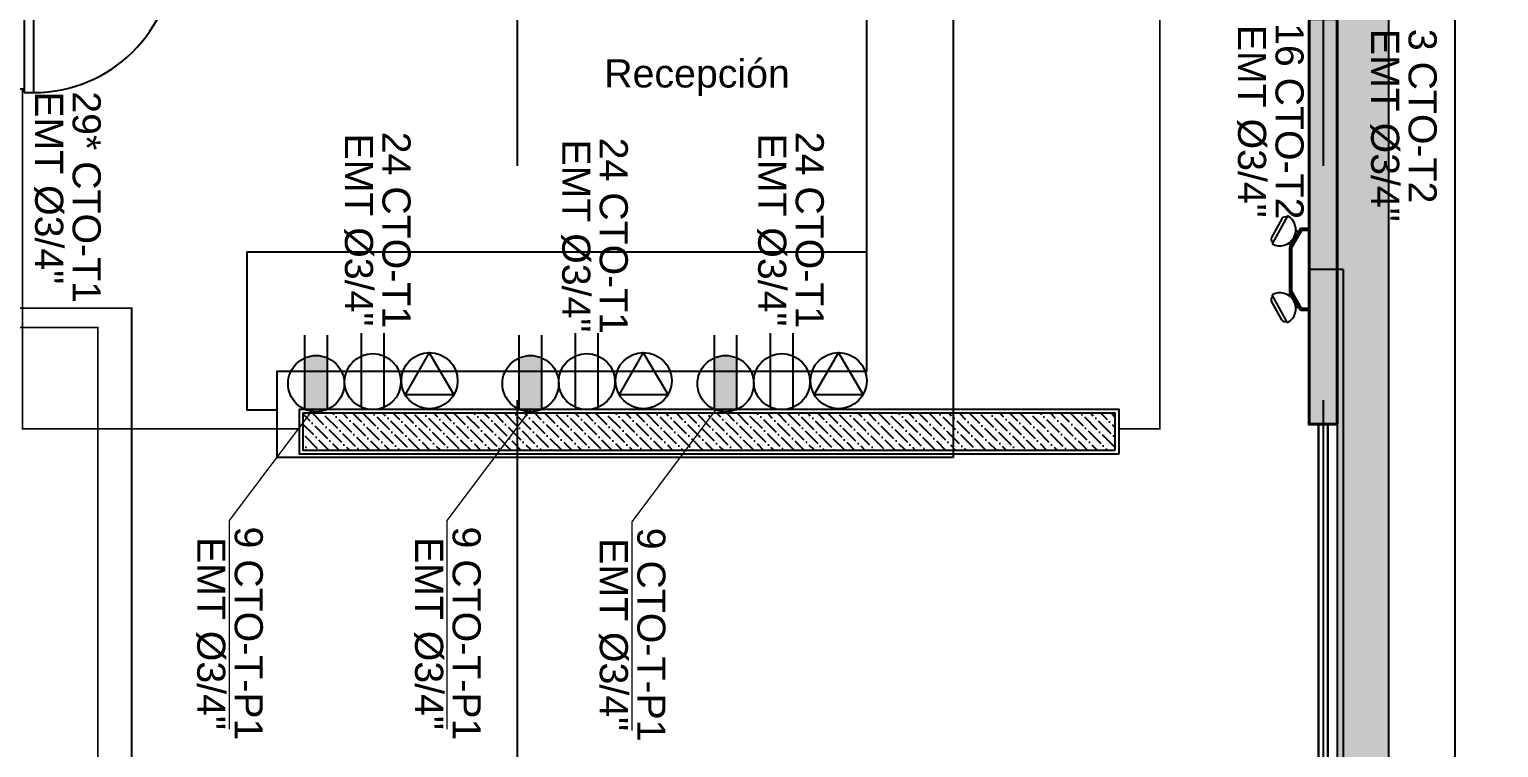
# Model space of a CAD drawing. Header units: metres. Extents: x 86 to 503, y -25 to 1141.
# Drawn here: x 213.72 to 221.56, y 140.97 to 144.8 of the extents above; entities that cross this region are included whole.
import ezdxf
from ezdxf.lldxf.tags import DXFTag

# ---------------------------------------------------------------- set-up
doc = ezdxf.new("R2010")
doc.units = ezdxf.units.M
doc.linetypes.add('HIDDEN', pattern=[9.525, 6.35, -3.175])
doc.linetypes.add('LÍNEAS_OCULTASX2', pattern=[0.75, 0.5, -0.25])
for name, color, linetype in [('-CN-GYD-ILUMINACION-EM', 1, 'Continuous'), ('-CN-GYD-TEXTOS', 7, 'Continuous'), ('A-columnas', 6, 'Continuous'), ('AMOBLAMIENTO', 253, 'Continuous'), ('AREA PARQUEO', 253, 'Continuous'), ('GG_PISO 1', 251, 'Continuous'), ('LUMINARIA DE EMERGENCIA', 1, 'Continuous'), ('T', 1, 'Continuous'), ('TOMA REGULADO', 1, 'Continuous')]:
    doc.layers.add(name, color=color, linetype=linetype)
for name, color, linetype, lineweight in [('-CN-GYD-TUBERÍA PRINCIPAL ILUMINACION', 5, 'Continuous', 5), ('TEXTOS', 250, 'Continuous', 20), ('Vidrio', 253, 'Continuous', 30)]:
    doc.layers.add(name, color=color, linetype=linetype, lineweight=lineweight)
doc.layers.add('JCA_HATCH 254', color=7, linetype='Continuous', true_color=0xc2c2c2)
doc.layers.add('Muro', color=7, linetype='Continuous', lineweight=40, true_color=0x424242)
doc.styles.add('GYD', font='arial.ttf', dxfattribs={"height": 2.5})
doc.styles.get("Standard").update_dxf_attribs({"font": 'arial.ttf'})
tags = doc.linetypes.add('EMT_LINE', pattern='A,0.5,-0.2,["EMT",Standard,S=0.1,R=0,X=-0.1,Y=-0.05],-0.25', length=0.95).pattern_tags.tags
tags[6] = DXFTag(74, 10)

# ---------------------------------------------------------------- blocks, each defined once
blk = doc.blocks.new('*U67')
at = {"layer": '-CN-GYD-ILUMINACION-EM', "ltscale": 0.3}
for p, q in [((-144.9, 269.7), (-200.1, 170.2)), ((-114.3, 285.4), (-197.3, 135.9)), ((-118.9, 277.1), (-118.9, 277.1)), ((-192.7, 144.3), (-192.7, 144.3)), ((-114.3, -285.4), (-197.3, -135.9)), ((-192.7, -144.3), (-192.7, -144.3)), ((-144.9, -269.7), (-200.1, -170.2)), ((-118.9, -277.1), (-118.9, -277.1))]:
    blk.add_line(p, q, dxfattribs=at)
at = {"layer": '-CN-GYD-ILUMINACION-EM'}
for p, q in [((0, 217.4), (-46, 217.4)), ((0, 207.4), (-40.2, 207.4)), ((0, -217.4), (0, 217.4)), ((-104.3, 116.3), (-104.3, -116.3)), ((-94.3, 113.6), (-94.3, -113.6)), ((-46, -217.4), (0, -217.4)), ((-40.2, -207.4), (0, -207.4))]:
    blk.add_line(p, q, dxfattribs=at)
for points in [[(-46, 217.4), (-104.3, 116.3)], [(-40.2, 207.4), (-94.3, 113.6)], [(-56.3, 199.4), (-70.4, 207.5)], [(-96.3, 130.1), (-110.4, 138.2)], [(-96.3, -130.1), (-110.4, -138.2)], [(-46, -217.4), (-104.3, -116.3)], [(-40.2, -207.4), (-94.3, -113.6)], [(-56.3, -199.4), (-70.4, -207.5)]]:
    blk.add_lwpolyline(points, dxfattribs=at)
at = {"layer": '-CN-GYD-ILUMINACION-EM', "ltscale": 0.3}
for centre, radius, start, end in [((-155.8, 210.7), 85.5, 240.97153, 60.97153), ((-128.2, 260.4), 19.1, 60.97153, 150.97153), ((-183.4, 160.9), 19.1, 150.97153, 240.97153), ((-183.4, -160.9), 19.1, 119.02847, 209.02847), ((-155.8, -210.7), 85.5, 299.02847, 119.02847), ((-128.2, -260.4), 19.1, 209.02847, 299.02847)]:
    blk.add_arc(centre, radius, start, end, dxfattribs=at)
at = {"layer": '-CN-GYD-TEXTOS', "style": 'GYD'}
blk.add_attdef('5', (-68.5, -405.5), '', height=125, rotation=90, dxfattribs=at)
blk = doc.blocks.new('t')
at = {"layer": 'T'}
for p, q in [((0.0063, 0.03), (0.2042, 0.03)), ((0.0063, -0.03), (0.2042, -0.03))]:
    blk.add_line(p, q, dxfattribs=at)
blk.add_circle((0.075, 0), 0.075, dxfattribs=at)
blk = doc.blocks.new('*U118')
at = {"linetype": 'Continuous', "true_color": 0x6b6bff}
h = blk.add_hatch(dxfattribs=at)
h.set_pattern_fill('ANSI36', color=171, scale=12.01033, angle=180)
h.set_pattern_definition([(225, (5431875.837, 2112388.38), (-20.2229691, -74.15088673), [95.3319906, -19.0663981, 0, -19.0663981])])
h.paths.add_polyline_path([(3125295.5, 1818835.9), (3125491.2, 1818835.9), (3125491.2, 1823169.5), (3125295.5, 1823169.5)])
at = {"color": 171, "linetype": 'Continuous', "true_color": 0x6b6bff}
for points in [[(3125275.5, 1818815.9), (3125511.2, 1818815.9), (3125511.2, 1823189.5), (3125275.5, 1823189.5)], [(3125295.5, 1818835.9), (3125491.2, 1818835.9), (3125491.2, 1823169.5), (3125295.5, 1823169.5)]]:
    blk.add_lwpolyline(points, close=True, dxfattribs=at)
blk = doc.blocks.new('A$C59d84211')
at = {"layer": 'T'}
blk.add_lwpolyline([(0.1402, -0.112), (0.0743, 0), (0.0098, -0.112)], close=True, dxfattribs=at)
blk.add_ellipse((0.075, -0.075), major_axis=(-0.053, 0.053), ratio=1, start_param=-0.785398, end_param=5.497787, dxfattribs=at)
blk = doc.blocks.new('A$C28df0a04')
at = {"layer": 'TOMA REGULADO'}
h = blk.add_hatch(color=256, dxfattribs=at)
h.dxf.hatch_style = 1
edge = h.paths.add_edge_path()
edge.add_ellipse((0.15, 0.15), major_axis=(-0.1061, 0.1061), ratio=1, start_angle=291.42182, end_angle=338.57818)
edge.add_line((0.09, 0.2875), (0.09, 0.0125))
edge.add_ellipse((0.15, 0.15), major_axis=(-0.1061, 0.1061), ratio=1, start_angle=111.42182, end_angle=158.57818)
edge.add_line((0.21, 0.0125), (0.21, 0.2875))
for p, q in [((0.09, 0.0125), (0.09, 0.4084)), ((0.21, 0.0125), (0.21, 0.4084))]:
    blk.add_line(p, q, dxfattribs=at)
blk.add_ellipse((0.15, 0.15), major_axis=(-0.1061, 0.1061), ratio=1, dxfattribs=at)
blk = doc.blocks.new('estructura etapa 3')
at = {"layer": 'GG_PISO 1', "color": 253, "linetype": 'LÍNEAS_OCULTASX2', "ltscale": 5}
for p, q in [((-60.702, -6657.2084), (-60.702, -6714.9141)), ((-60.702, -6657.2084), (-60.702, -6714.9141)), ((-56.4036, -6657.2084), (-56.4036, -6714.8391))]:
    blk.add_line(p, q, dxfattribs=at)
blk = doc.blocks.new('A$C2bc9fe95')
at = {"layer": 'JCA_HATCH 254'}
for points in [[(42.2663, 10.0618), (42.2663, 12.225), (42.1163, 12.225), (42.1163, 10.0618)], [(42.5413, 12.225), (42.2663, 12.225), (42.2663, 5.7405), (42.5413, 5.7405)]]:
    blk.add_hatch(color=256, dxfattribs=at).paths.add_polyline_path(points)
at = {"layer": 'A-columnas'}
blk.add_line((42.2663, 10.0618), (42.2663, 5.7405), dxfattribs=at)
at = {"layer": 'A-columnas', "color": 18, "true_color": 0x000000}
blk.add_lwpolyline([(42.5413, 12.225), (42.2663, 12.225), (42.2663, 5.7405), (42.5413, 5.7405)], close=True, dxfattribs=at)
at = {"layer": 'AMOBLAMIENTO', "linetype": 'HIDDEN'}
blk.add_lwpolyline([(35.3134, 12.5761), (35.2627, 12.5761), (35.2627, 11.8319), (35.3134, 11.8319)], close=True, dxfattribs=at)
at = {"layer": 'AMOBLAMIENTO'}
blk.add_lwpolyline([(40.2177, 9.8841), (36.6117, 9.8841), (36.6117, 10.3451), (39.7568, 10.3451), (39.7572, 12.225), (40.2181, 12.225)], close=True, dxfattribs=at)
blk.add_lwpolyline([(36.6117, 10.137), (36.4519, 10.137), (36.4519, 10.9824), (39.757, 10.9825)], dxfattribs=at)
blk.add_arc((35.3128, 12.5828), 0.7509, 270.044, 359.48672, dxfattribs=at)
at = {"layer": 'AREA PARQUEO'}
blk.add_lwpolyline([(42.5413, 22.4), (45.6663, 22.4), (45.6663, 4.2), (42.5413, 4.2)], close=True, dxfattribs=at)
at = {"layer": 'Muro'}
blk.add_lwpolyline([(42.2663, 10.0618), (42.2663, 12.225), (42.1163, 12.225), (42.1163, 10.0618)], close=True, dxfattribs=at)
at = {"layer": 'Vidrio'}
blk.add_lwpolyline([(42.2163, 7.0002), (42.1663, 7.0002), (42.1663, 10.0618), (42.2163, 10.0618)], close=True, dxfattribs=at)
at = {"layer": 'Muro'}
blk.add_blockref('estructura etapa 3', (98.5949, 6716.1488), dxfattribs=at)
at = {"layer": 'TEXTOS', "color": 252}
blk.add_text('Recepción', height=0.15, rotation=359.93314, dxfattribs=at).set_placement((38.3565, 11.8594))

msp = doc.modelspace()

# ---------------------------------------------------------------- linework, layer by layer
at = {"layer": '-CN-GYD-TUBERÍA PRINCIPAL ILUMINACION', "linetype": 'EMT_LINE', "ltscale": 10, "const_width": 0.01}
for points in [[(219.9586, 146.1821), (219.7497, 146.1821), (219.7497, 142.6699), (219.5319, 142.6699)], [(215.1582, 142.6699), (213.6827, 142.6699), (213.6827, 144.4833), (211.9278, 144.4833), (211.9278, 144.785), (209.6594, 144.785), (209.6594, 146.1431), (208.146, 146.1431), (208.146, 144.3724)], [(214.2651, 140.8864), (214.2651, 143.3143), (212.6479, 143.3143), (212.6479, 144.0699), (211.7251, 144.0699), (211.7251, 144.4907), (209.4952, 144.4907), (209.4952, 145.9204), (208.3382, 145.9204), (208.3382, 144.3716)], [(220.5455, 143.5215), (220.7281, 143.5215)], [(220.7281, 139.8253), (220.7281, 143.5215)]]:
    msp.add_lwpolyline(points, dxfattribs=at)
at = {"layer": '-CN-GYD-TUBERÍA PRINCIPAL ILUMINACION', "linetype": 'EMT_LINE', "ltscale": 10}
for points in [[(220.2714, 146.1821, 0.01, 0.01, 0), (221.3247, 146.1821, 0.01, 0.01, 0), (221.3247, 137.2225, 0, 0, 0)], [(224.4412, 138.801, 0.01, 0.01, 0), (224.4412, 138.3882, 0.01, 0.01, 0), (216.7434, 138.3882, 0.01, 0.01, 0), (216.7434, 139.3002, 0.01, 0.01, 0), (214.0843, 139.3002, 0.01, 0.01, 0), (214.0843, 143.2108, 0.01, 0.01, 0), (212.0147, 143.2108, 0, 0, 0)]]:
    msp.add_lwpolyline(points, format="xyseb", dxfattribs=at)
at = {"layer": 'TEXTOS'}
for points in [[(215.2341, 142.7791), (214.7848, 142.1804), (214.7848, 141.0672)], [(216.3963, 142.7791), (215.947, 142.1804), (215.947, 141.0672)], [(217.3817, 142.7729), (216.9325, 142.1742), (216.9325, 141.061)]]:
    msp.add_lwpolyline(points, dxfattribs=at)

# ---------------------------------------------------------------- block references
msp.add_blockref('A$C2bc9fe95', (178.4292, 132.6326))
at = {"xscale": 2, "yscale": 2}
for p in [(215.7038, 143.077), (216.8457, 143.077), (217.8862, 143.077)]:
    msp.add_blockref('A$C59d84211', p, dxfattribs=at)
at = {"ltscale": 0.5, "xscale": 0.001, "yscale": 0.001, "zscale": 0.001, "rotation": 90}
msp.add_blockref('*U118', (2038.3478, -2982.7383), dxfattribs=at)
at = {"layer": 'LUMINARIA DE EMERGENCIA', "linetype": 'Continuous', "ltscale": 10, "xscale": 0.001, "yscale": 0.001, "zscale": 0.001}
msp.add_blockref('*U67', (220.5455, 143.5215), dxfattribs=at)
at = {"layer": 'T', "xscale": 2, "yscale": 2, "zscale": 1.5, "rotation": 90}
for p in [(215.551, 142.7718), (216.6929, 142.7718), (217.7334, 142.7718)]:
    msp.add_blockref('t', p, dxfattribs=at)
at = {"layer": 'TOMA REGULADO'}
for p in [(215.0991, 142.7613, 2415.091), (216.2427, 142.7613, 2415.091), (217.2834, 142.7613, 2415.091)]:
    msp.add_blockref('A$C28df0a04', p, dxfattribs=at)

# ---------------------------------------------------------------- texts
at = {"layer": 'TEXTOS', "char_height": 0.15, "attachment_point": 1, "rotation": 270}
for s, insert, width in [('\\A1;\\pxsm0.8,qc;16 CTO-T2\\PEMT Ø3/4"       ', (220.5168, 144.8577), 1.09253), ('\\A1;\\pxsm0.8;3 CTO-T2\\PEMT Ø3/4"       ', (221.2268, 144.8045), 1.020907), ('\\A1;\\pxsm0.8;29* CTO-T1\\PEMT Ø3/4"       ', (214.0999, 144.4711), 1.09253), ('\\A1;\\pxsm0.8,qc;24 CTO-T1\\PEMT Ø3/4"       ', (215.7526, 144.2778), 1.09253), ('\\A1;\\pxsm0.8,qc;24 CTO-T1\\PEMT Ø3/4"       ', (217.9571, 144.2776), 1.09253), ('\\A1;\\pxsm0.8,qc;24 CTO-T1\\PEMT Ø3/4"       ', (216.9116, 144.246), 1.09253), ('\\A1;\\pxsm0.8,qc;9 CTO-T-P1\\PEMT Ø3/4"       ', (214.9645, 142.8623), 2.56801), ('\\A1;\\pxsm0.8,qc;9 CTO-T-P1\\PEMT Ø3/4"       ', (216.1268, 142.8623), 2.56801), ('\\A1;\\pxsm0.8,qc;9 CTO-T-P1\\PEMT Ø3/4"       ', (217.1122, 142.856), 2.56801)]:
    msp.add_mtext(s, dxfattribs=dict(at, insert=insert, width=width))

doc.saveas('drawing.dxf')
